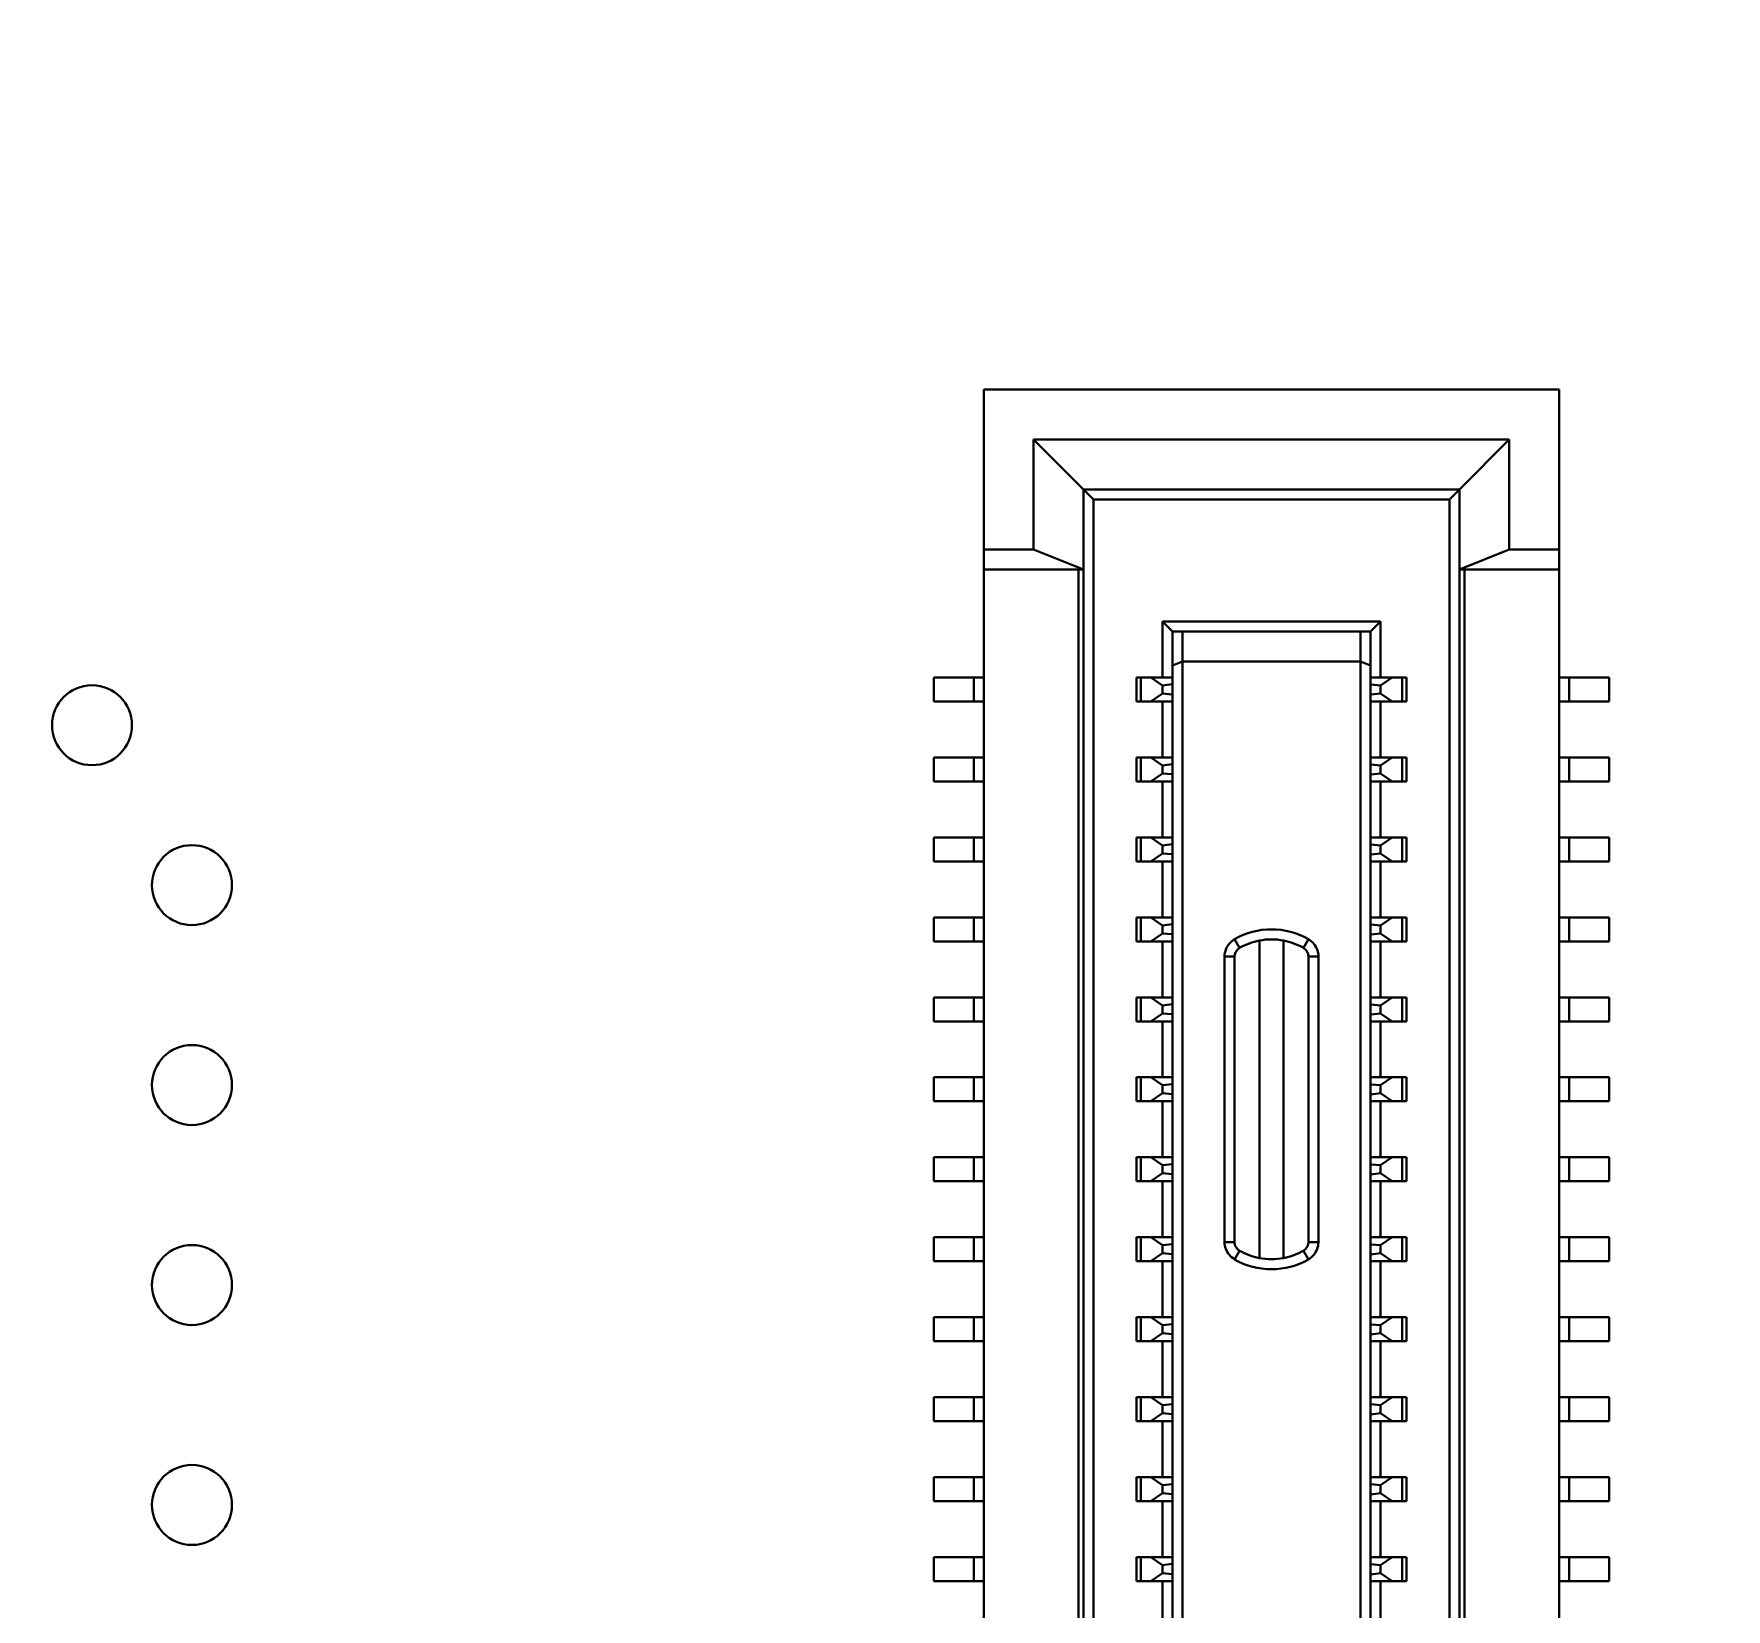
# Model space of a CAD drawing. Header units: millimetres. Extents: x 15 to 205, y 5 to 292.
# Drawn here: x 111.73 to 120.2, y 196.28 to 204.16 of the extents above; entities that cross this region are included whole.
import ezdxf

# ---------------------------------------------------------------- set-up
doc = ezdxf.new("R2010")
doc.units = ezdxf.units.MM
doc.layers.add('Geometries', color=7, linetype='Continuous')

msp = doc.modelspace()

# ---------------------------------------------------------------- linework, layer by layer
at = {"layer": 'Geometries', "linetype": 'Continuous', "lineweight": 40}
for p, q in [((116.485, 202.38), (116.485, 201.58)), ((119.365, 202.38), (116.485, 202.38)), ((119.365, 202.38), (119.365, 201.58)), ((116.735, 202.13), (116.735, 201.58)), ((119.115, 202.13), (116.735, 202.13)), ((116.735, 202.13), (116.985, 201.88)), ((119.115, 202.13), (118.865, 201.88)), ((119.115, 202.13), (119.115, 201.58)), ((116.985, 201.88), (117.035, 201.83)), ((118.865, 201.88), (116.985, 201.88)), ((116.985, 201.88), (116.985, 201.48)), ((118.815, 201.83), (118.865, 201.88)), ((118.865, 201.48), (118.865, 201.88)), ((118.815, 201.83), (117.035, 201.83)), ((117.035, 190.33), (117.035, 201.83)), ((118.815, 190.33), (118.815, 201.83)), ((116.485, 201.58), (116.485, 201.48)), ((116.735, 201.58), (116.485, 201.58)), ((116.735, 201.58), (116.985, 201.48)), ((119.115, 201.58), (118.865, 201.48)), ((119.115, 201.58), (119.365, 201.58)), ((119.365, 201.58), (119.365, 201.48)), ((116.485, 200.94), (116.485, 201.48)), ((116.96, 201.48), (116.485, 201.48)), ((116.96, 201.48), (116.96, 190.68)), ((116.96, 201.48), (116.985, 201.48)), ((116.985, 190.68), (116.985, 201.48)), ((118.865, 190.68), (118.865, 201.48)), ((118.89, 201.48), (118.865, 201.48)), ((118.89, 190.68), (118.89, 201.48)), ((119.365, 201.48), (118.89, 201.48)), ((119.365, 201.48), (119.365, 200.94)), ((117.43, 201.17), (117.38, 201.22)), ((117.38, 200.94), (117.38, 201.22)), ((118.47, 201.22), (117.38, 201.22)), ((118.42, 201.17), (118.47, 201.22)), ((118.47, 201.22), (118.47, 200.94)), ((117.43, 201.17), (117.48, 201.17)), ((117.43, 201.17), (117.43, 200.9993)), ((117.48, 201.17), (117.48, 201.02)), ((117.48, 201.17), (118.37, 201.17)), ((118.42, 201.17), (118.37, 201.17)), ((118.37, 201.17), (118.37, 201.02)), ((118.42, 201.17), (118.42, 200.9993)), ((117.43, 200.9993), (117.48, 201.02)), ((117.43, 200.94), (117.43, 200.9993)), ((117.48, 201.02), (117.48, 191.14)), ((117.48, 201.02), (118.37, 201.02)), ((118.42, 200.9993), (118.37, 201.02)), ((118.37, 191.14), (118.37, 201.02)), ((118.42, 200.9993), (118.42, 200.94)), ((116.235, 200.94), (116.435, 200.94)), ((116.235, 200.94), (116.235, 200.82)), ((116.485, 200.94), (116.435, 200.94)), ((116.435, 200.94), (116.435, 200.82)), ((116.485, 200.82), (116.485, 200.94)), ((117.25, 200.94), (117.2718, 200.94)), ((117.25, 200.94), (117.25, 200.82)), ((117.3213, 200.94), (117.2718, 200.94)), ((117.2718, 200.94), (117.2718, 200.82)), ((117.38, 200.94), (117.3213, 200.94)), ((117.38, 200.9), (117.3213, 200.94)), ((117.38, 200.86), (117.3213, 200.82)), ((117.43, 200.94), (117.38, 200.94)), ((117.4275, 200.9059), (117.38, 200.9)), ((117.38, 200.9), (117.38, 200.86)), ((117.4275, 200.8556), (117.38, 200.86)), ((117.43, 200.82), (117.43, 200.94)), ((118.42, 200.94), (118.42, 200.8202)), ((118.42, 200.94), (118.47, 200.94)), ((118.4225, 200.9045), (118.47, 200.9)), ((118.4225, 200.8541), (118.47, 200.86)), ((118.47, 200.94), (118.5287, 200.94)), ((118.47, 200.9), (118.5287, 200.94)), ((118.47, 200.9), (118.47, 200.86)), ((118.47, 200.86), (118.5287, 200.82)), ((118.5287, 200.94), (118.5782, 200.94)), ((118.6, 200.94), (118.5782, 200.94)), ((118.5782, 200.94), (118.5782, 200.82)), ((118.6, 200.82), (118.6, 200.94)), ((119.365, 200.94), (119.365, 200.82)), ((119.365, 200.94), (119.415, 200.94)), ((119.615, 200.94), (119.415, 200.94)), ((119.415, 200.94), (119.415, 200.82)), ((119.615, 200.94), (119.615, 200.82)), ((116.235, 200.82), (116.435, 200.82)), ((116.485, 200.82), (116.435, 200.82)), ((116.485, 200.54), (116.485, 200.82)), ((117.25, 200.82), (117.2718, 200.82)), ((117.3213, 200.82), (117.2718, 200.82)), ((117.3213, 200.82), (117.38, 200.82)), ((117.38, 200.54), (117.38, 200.82)), ((117.38, 200.82), (117.43, 200.82)), ((117.43, 200.54), (117.43, 200.82)), ((118.42, 200.8202), (118.42, 200.82)), ((118.47, 200.82), (118.42, 200.82)), ((118.42, 200.82), (118.42, 200.54)), ((118.5287, 200.82), (118.47, 200.82)), ((118.47, 200.82), (118.47, 200.54)), ((118.5287, 200.82), (118.5782, 200.82)), ((118.6, 200.82), (118.5782, 200.82)), ((119.365, 200.82), (119.365, 200.54)), ((119.365, 200.82), (119.415, 200.82)), ((119.615, 200.82), (119.415, 200.82)), ((116.235, 200.54), (116.435, 200.54)), ((116.235, 200.54), (116.235, 200.42)), ((116.485, 200.54), (116.435, 200.54)), ((116.435, 200.54), (116.435, 200.42)), ((116.485, 200.42), (116.485, 200.54)), ((117.25, 200.54), (117.2718, 200.54)), ((117.25, 200.54), (117.25, 200.42)), ((117.3213, 200.54), (117.2718, 200.54)), ((117.2718, 200.54), (117.2718, 200.42)), ((117.38, 200.54), (117.3213, 200.54)), ((117.38, 200.5), (117.3213, 200.54)), ((117.43, 200.54), (117.38, 200.54)), ((117.43, 200.42), (117.43, 200.54)), ((118.42, 200.54), (118.47, 200.54)), ((118.42, 200.54), (118.42, 200.4202)), ((118.47, 200.5), (118.5287, 200.54)), ((118.47, 200.54), (118.5287, 200.54)), ((118.5287, 200.54), (118.5782, 200.54)), ((118.6, 200.54), (118.5782, 200.54)), ((118.5782, 200.54), (118.5782, 200.42)), ((118.6, 200.42), (118.6, 200.54)), ((119.365, 200.54), (119.415, 200.54)), ((119.365, 200.54), (119.365, 200.42)), ((119.615, 200.54), (119.415, 200.54)), ((119.415, 200.54), (119.415, 200.42)), ((119.615, 200.54), (119.615, 200.42)), ((117.38, 200.46), (117.3213, 200.42)), ((117.4275, 200.5059), (117.38, 200.5)), ((117.38, 200.5), (117.38, 200.46)), ((117.4275, 200.4556), (117.38, 200.46)), ((118.4225, 200.5045), (118.47, 200.5)), ((118.4225, 200.4541), (118.47, 200.46)), ((118.47, 200.5), (118.47, 200.46)), ((118.47, 200.46), (118.5287, 200.42)), ((116.235, 200.42), (116.435, 200.42)), ((116.485, 200.42), (116.435, 200.42)), ((116.485, 200.14), (116.485, 200.42)), ((117.25, 200.42), (117.2718, 200.42)), ((117.3213, 200.42), (117.2718, 200.42)), ((117.3213, 200.42), (117.3286, 200.42)), ((117.3287, 200.42), (117.3286, 200.42)), ((117.3287, 200.42), (117.38, 200.42)), ((117.38, 200.14), (117.38, 200.42)), ((117.38, 200.42), (117.43, 200.42)), ((117.43, 200.14), (117.43, 200.42)), ((118.42, 200.4202), (118.42, 200.42)), ((118.47, 200.42), (118.42, 200.42)), ((118.42, 200.42), (118.42, 200.14)), ((118.47, 200.42), (118.47, 200.14)), ((118.5287, 200.42), (118.47, 200.42)), ((118.5287, 200.42), (118.5782, 200.42)), ((118.6, 200.42), (118.5782, 200.42)), ((119.365, 200.42), (119.365, 200.14)), ((119.365, 200.42), (119.415, 200.42)), ((119.615, 200.42), (119.415, 200.42)), ((116.235, 200.14), (116.235, 200.02)), ((116.235, 200.14), (116.435, 200.14)), ((116.485, 200.14), (116.435, 200.14)), ((116.435, 200.14), (116.435, 200.02)), ((116.485, 200.02), (116.485, 200.14)), ((117.25, 200.14), (117.2718, 200.14)), ((117.25, 200.14), (117.25, 200.02)), ((117.3213, 200.14), (117.2718, 200.14)), ((117.2718, 200.14), (117.2718, 200.02)), ((117.3286, 200.14), (117.3213, 200.14)), ((117.38, 200.1), (117.3213, 200.14)), ((117.3287, 200.14), (117.3286, 200.14)), ((117.38, 200.14), (117.3287, 200.14)), ((117.38, 200.14), (117.4269, 200.14)), ((117.4275, 200.1059), (117.38, 200.1)), ((117.38, 200.1), (117.38, 200.06)), ((117.43, 200.14), (117.4269, 200.14)), ((117.43, 200.02), (117.43, 200.14)), ((118.42, 200.14), (118.47, 200.14)), ((118.42, 200.14), (118.42, 200.1388)), ((118.42, 200.1388), (118.42, 200.02)), ((118.4225, 200.1045), (118.47, 200.1)), ((118.47, 200.14), (118.5287, 200.14)), ((118.47, 200.1), (118.5287, 200.14)), ((118.47, 200.1), (118.47, 200.06)), ((118.5287, 200.14), (118.5782, 200.14)), ((118.6, 200.14), (118.5782, 200.14)), ((118.5782, 200.14), (118.5782, 200.02)), ((118.6, 200.02), (118.6, 200.14)), ((119.365, 200.14), (119.415, 200.14)), ((119.365, 200.14), (119.365, 200.02)), ((119.415, 200.14), (119.415, 200.02)), ((119.615, 200.14), (119.415, 200.14)), ((119.615, 200.14), (119.615, 200.02)), ((116.235, 200.02), (116.435, 200.02)), ((116.485, 200.02), (116.435, 200.02)), ((116.485, 199.74), (116.485, 200.02)), ((117.25, 200.02), (117.2718, 200.02)), ((117.3213, 200.02), (117.2718, 200.02)), ((117.38, 200.06), (117.3213, 200.02)), ((117.3213, 200.02), (117.38, 200.02)), ((117.4275, 200.0556), (117.38, 200.06)), ((117.38, 199.74), (117.38, 200.02)), ((117.38, 200.02), (117.43, 200.02)), ((117.43, 199.74), (117.43, 200.02)), ((118.42, 200.02), (118.42, 199.74)), ((118.47, 200.02), (118.42, 200.02)), ((118.4225, 200.0541), (118.47, 200.06)), ((118.47, 200.06), (118.5287, 200.02)), ((118.5287, 200.02), (118.47, 200.02)), ((118.47, 200.02), (118.47, 199.74)), ((118.5287, 200.02), (118.5782, 200.02)), ((118.6, 200.02), (118.5782, 200.02)), ((119.365, 200.02), (119.415, 200.02)), ((119.365, 200.02), (119.365, 199.74)), ((119.615, 200.02), (119.415, 200.02)), ((116.235, 199.74), (116.435, 199.74)), ((116.235, 199.74), (116.235, 199.62)), ((116.485, 199.74), (116.435, 199.74)), ((116.435, 199.74), (116.435, 199.62)), ((116.485, 199.62), (116.485, 199.74)), ((117.25, 199.74), (117.2718, 199.74)), ((117.25, 199.74), (117.25, 199.62)), ((117.3213, 199.74), (117.2718, 199.74)), ((117.2718, 199.74), (117.2718, 199.62)), ((117.38, 199.74), (117.3213, 199.74)), ((117.38, 199.7), (117.3213, 199.74)), ((117.43, 199.74), (117.38, 199.74)), ((117.4275, 199.7059), (117.38, 199.7)), ((117.38, 199.7), (117.38, 199.66)), ((117.43, 199.62), (117.43, 199.74)), ((118.42, 199.74), (118.42, 199.6202)), ((118.42, 199.74), (118.47, 199.74)), ((118.4225, 199.7045), (118.47, 199.7)), ((118.47, 199.74), (118.5287, 199.74)), ((118.47, 199.7), (118.5287, 199.74)), ((118.47, 199.7), (118.47, 199.66)), ((118.5287, 199.74), (118.5782, 199.74)), ((118.6, 199.74), (118.5782, 199.74)), ((118.5782, 199.74), (118.5782, 199.62)), ((118.6, 199.62), (118.6, 199.74)), ((119.365, 199.74), (119.415, 199.74)), ((119.365, 199.74), (119.365, 199.62)), ((119.615, 199.74), (119.415, 199.74)), ((119.415, 199.74), (119.415, 199.62)), ((119.615, 199.74), (119.615, 199.62)), ((116.235, 199.62), (116.435, 199.62)), ((116.485, 199.62), (116.435, 199.62)), ((116.485, 199.34), (116.485, 199.62)), ((117.25, 199.62), (117.2718, 199.62)), ((117.3213, 199.62), (117.2718, 199.62)), ((117.38, 199.66), (117.3213, 199.62)), ((117.3213, 199.62), (117.3286, 199.62)), ((117.3287, 199.62), (117.3286, 199.62)), ((117.3287, 199.62), (117.38, 199.62)), ((117.4275, 199.6556), (117.38, 199.66)), ((117.38, 199.34), (117.38, 199.62)), ((117.38, 199.62), (117.43, 199.62)), ((117.43, 199.34), (117.43, 199.62)), ((117.765, 199.5871), (117.74, 199.6304)), ((117.865, 199.6243), (117.865, 198.0357)), ((117.985, 198.0357), (117.985, 199.6243)), ((118.11, 199.6304), (118.085, 199.5871)), ((118.42, 199.6202), (118.42, 199.62)), ((118.47, 199.62), (118.42, 199.62)), ((118.42, 199.62), (118.42, 199.34)), ((118.4225, 199.6541), (118.47, 199.66)), ((118.47, 199.66), (118.5287, 199.62)), ((118.5287, 199.62), (118.47, 199.62)), ((118.47, 199.62), (118.47, 199.34)), ((118.5287, 199.62), (118.5782, 199.62)), ((118.6, 199.62), (118.5782, 199.62)), ((119.365, 199.62), (119.365, 199.34)), ((119.365, 199.62), (119.415, 199.62)), ((119.615, 199.62), (119.415, 199.62)), ((117.74, 199.5438), (117.69, 199.5438)), ((117.69, 199.5438), (117.69, 198.1162)), ((117.74, 198.1162), (117.74, 199.5438)), ((118.16, 199.5438), (118.11, 199.5438)), ((118.11, 199.5438), (118.11, 198.1162)), ((118.16, 198.1162), (118.16, 199.5438)), ((116.235, 199.34), (116.435, 199.34)), ((116.235, 199.34), (116.235, 199.22)), ((116.485, 199.34), (116.435, 199.34)), ((116.435, 199.34), (116.435, 199.22)), ((116.485, 199.22), (116.485, 199.34)), ((117.25, 199.34), (117.25, 199.22)), ((117.25, 199.34), (117.2718, 199.34)), ((117.3213, 199.34), (117.2718, 199.34)), ((117.2718, 199.34), (117.2718, 199.22)), ((117.38, 199.34), (117.3213, 199.34)), ((117.38, 199.3), (117.3213, 199.34)), ((117.43, 199.34), (117.38, 199.34)), ((117.43, 199.22), (117.43, 199.34)), ((118.42, 199.34), (118.47, 199.34)), ((118.42, 199.34), (118.42, 199.2202)), ((118.47, 199.34), (118.5287, 199.34)), ((118.47, 199.3), (118.5287, 199.34)), ((118.5287, 199.34), (118.5782, 199.34)), ((118.6, 199.34), (118.5782, 199.34)), ((118.5782, 199.34), (118.5782, 199.22)), ((118.6, 199.22), (118.6, 199.34)), ((119.365, 199.34), (119.415, 199.34)), ((119.365, 199.34), (119.365, 199.22)), ((119.615, 199.34), (119.415, 199.34)), ((119.415, 199.34), (119.415, 199.22)), ((119.615, 199.34), (119.615, 199.22)), ((117.38, 199.26), (117.3213, 199.22)), ((117.4275, 199.3059), (117.38, 199.3)), ((117.38, 199.3), (117.38, 199.26)), ((117.4275, 199.2556), (117.38, 199.26)), ((118.4225, 199.3045), (118.47, 199.3)), ((118.4225, 199.2541), (118.47, 199.26)), ((118.47, 199.3), (118.47, 199.26)), ((118.47, 199.26), (118.5287, 199.22)), ((116.235, 199.22), (116.435, 199.22)), ((116.485, 199.22), (116.435, 199.22)), ((116.485, 198.94), (116.485, 199.22)), ((117.25, 199.22), (117.2718, 199.22)), ((117.3213, 199.22), (117.2718, 199.22)), ((117.3213, 199.22), (117.38, 199.22)), ((117.38, 198.94), (117.38, 199.22)), ((117.38, 199.22), (117.43, 199.22)), ((117.43, 198.94), (117.43, 199.22)), ((118.42, 199.2202), (118.42, 199.22)), ((118.47, 199.22), (118.42, 199.22)), ((118.42, 199.22), (118.42, 198.94)), ((118.5287, 199.22), (118.47, 199.22)), ((118.47, 199.22), (118.47, 198.94)), ((118.5287, 199.22), (118.5782, 199.22)), ((118.6, 199.22), (118.5782, 199.22)), ((119.365, 199.22), (119.415, 199.22)), ((119.365, 199.22), (119.365, 198.94)), ((119.615, 199.22), (119.415, 199.22)), ((116.235, 198.94), (116.435, 198.94)), ((116.235, 198.94), (116.235, 198.82)), ((116.485, 198.94), (116.435, 198.94)), ((116.435, 198.94), (116.435, 198.82)), ((116.485, 198.82), (116.485, 198.94)), ((117.25, 198.94), (117.2718, 198.94)), ((117.25, 198.94), (117.25, 198.82)), ((117.3213, 198.94), (117.2718, 198.94)), ((117.2718, 198.94), (117.2718, 198.82)), ((117.38, 198.9), (117.3213, 198.94)), ((117.38, 198.94), (117.3213, 198.94)), ((117.43, 198.94), (117.38, 198.94)), ((117.43, 198.82), (117.43, 198.94)), ((118.42, 198.94), (118.47, 198.94)), ((118.42, 198.94), (118.42, 198.9388)), ((118.42, 198.9388), (118.42, 198.82)), ((118.47, 198.94), (118.5287, 198.94)), ((118.47, 198.9), (118.5287, 198.94)), ((118.5287, 198.94), (118.5782, 198.94)), ((118.6, 198.94), (118.5782, 198.94)), ((118.5782, 198.94), (118.5782, 198.82)), ((118.6, 198.82), (118.6, 198.94)), ((119.365, 198.94), (119.365, 198.82)), ((119.365, 198.94), (119.415, 198.94)), ((119.615, 198.94), (119.415, 198.94)), ((119.415, 198.94), (119.415, 198.82)), ((119.615, 198.94), (119.615, 198.82)), ((117.38, 198.86), (117.3213, 198.82)), ((117.4275, 198.9059), (117.38, 198.9)), ((117.38, 198.9), (117.38, 198.86)), ((117.4275, 198.8556), (117.38, 198.86)), ((118.4225, 198.9045), (118.47, 198.9)), ((118.4225, 198.8541), (118.47, 198.86)), ((118.47, 198.9), (118.47, 198.86)), ((118.47, 198.86), (118.5287, 198.82)), ((116.235, 198.82), (116.435, 198.82)), ((116.485, 198.82), (116.435, 198.82)), ((116.485, 198.54), (116.485, 198.82)), ((117.25, 198.82), (117.2718, 198.82)), ((117.3213, 198.82), (117.2718, 198.82)), ((117.3213, 198.82), (117.38, 198.82)), ((117.38, 198.54), (117.38, 198.82)), ((117.38, 198.82), (117.43, 198.82)), ((117.43, 198.54), (117.43, 198.82)), ((118.47, 198.82), (118.42, 198.82)), ((118.42, 198.82), (118.42, 198.54)), ((118.5287, 198.82), (118.47, 198.82)), ((118.47, 198.82), (118.47, 198.54)), ((118.5287, 198.82), (118.5782, 198.82)), ((118.6, 198.82), (118.5782, 198.82)), ((119.365, 198.82), (119.415, 198.82)), ((119.365, 198.82), (119.365, 198.54)), ((119.615, 198.82), (119.415, 198.82)), ((116.235, 198.54), (116.235, 198.42)), ((116.235, 198.54), (116.435, 198.54)), ((116.485, 198.54), (116.435, 198.54)), ((116.435, 198.54), (116.435, 198.42)), ((116.485, 198.42), (116.485, 198.54)), ((117.25, 198.54), (117.2718, 198.54)), ((117.25, 198.54), (117.25, 198.42)), ((117.3213, 198.54), (117.2718, 198.54)), ((117.2718, 198.54), (117.2718, 198.42)), ((117.38, 198.5), (117.3213, 198.54)), ((117.38, 198.54), (117.3213, 198.54)), ((117.43, 198.54), (117.38, 198.54)), ((117.4275, 198.5059), (117.38, 198.5)), ((117.38, 198.5), (117.38, 198.46)), ((117.43, 198.42), (117.43, 198.54)), ((118.42, 198.54), (118.47, 198.54)), ((118.42, 198.54), (118.42, 198.5388)), ((118.42, 198.5388), (118.42, 198.42)), ((118.4225, 198.5045), (118.47, 198.5)), ((118.47, 198.54), (118.5287, 198.54)), ((118.47, 198.5), (118.5287, 198.54)), ((118.47, 198.5), (118.47, 198.46)), ((118.5287, 198.54), (118.5782, 198.54)), ((118.6, 198.54), (118.5782, 198.54)), ((118.5782, 198.54), (118.5782, 198.42)), ((118.6, 198.42), (118.6, 198.54)), ((119.365, 198.54), (119.415, 198.54)), ((119.365, 198.54), (119.365, 198.42)), ((119.415, 198.54), (119.415, 198.42)), ((119.615, 198.54), (119.415, 198.54)), ((119.615, 198.54), (119.615, 198.42)), ((116.235, 198.42), (116.435, 198.42)), ((116.485, 198.42), (116.435, 198.42)), ((116.485, 198.14), (116.485, 198.42)), ((117.25, 198.42), (117.2718, 198.42)), ((117.3213, 198.42), (117.2718, 198.42)), ((117.38, 198.46), (117.3213, 198.42)), ((117.3213, 198.42), (117.38, 198.42)), ((117.4275, 198.4556), (117.38, 198.46)), ((117.38, 198.14), (117.38, 198.42)), ((117.38, 198.42), (117.43, 198.42)), ((117.43, 198.14), (117.43, 198.42)), ((118.47, 198.42), (118.42, 198.42)), ((118.42, 198.42), (118.42, 198.14)), ((118.4225, 198.4541), (118.47, 198.46)), ((118.47, 198.46), (118.5287, 198.42)), ((118.5287, 198.42), (118.47, 198.42)), ((118.47, 198.42), (118.47, 198.14)), ((118.5287, 198.42), (118.5782, 198.42)), ((118.6, 198.42), (118.5782, 198.42)), ((119.365, 198.42), (119.415, 198.42)), ((119.365, 198.42), (119.365, 198.14)), ((119.615, 198.42), (119.415, 198.42)), ((116.235, 198.14), (116.435, 198.14)), ((116.235, 198.14), (116.235, 198.02)), ((116.485, 198.14), (116.435, 198.14)), ((116.435, 198.14), (116.435, 198.02)), ((116.485, 198.02), (116.485, 198.14)), ((117.25, 198.14), (117.2718, 198.14)), ((117.25, 198.14), (117.25, 198.02)), ((117.3213, 198.14), (117.2718, 198.14)), ((117.2718, 198.14), (117.2718, 198.02)), ((117.38, 198.14), (117.3213, 198.14)), ((117.38, 198.1), (117.3213, 198.14)), ((117.43, 198.14), (117.38, 198.14)), ((117.4275, 198.1059), (117.38, 198.1)), ((117.38, 198.1), (117.38, 198.06)), ((117.43, 198.02), (117.43, 198.14)), ((117.69, 198.1162), (117.74, 198.1162)), ((117.765, 198.0729), (117.74, 198.0296)), ((118.11, 198.0296), (118.085, 198.0729)), ((118.11, 198.1162), (118.16, 198.1162)), ((118.42, 198.14), (118.47, 198.14)), ((118.42, 198.14), (118.42, 198.0202)), ((118.4225, 198.1045), (118.47, 198.1)), ((118.47, 198.14), (118.5287, 198.14)), ((118.47, 198.1), (118.5287, 198.14)), ((118.47, 198.1), (118.47, 198.06)), ((118.5287, 198.14), (118.5782, 198.14)), ((118.6, 198.14), (118.5782, 198.14)), ((118.5782, 198.14), (118.5782, 198.02)), ((118.6, 198.02), (118.6, 198.14)), ((119.365, 198.14), (119.415, 198.14)), ((119.365, 198.14), (119.365, 198.02)), ((119.615, 198.14), (119.415, 198.14)), ((119.415, 198.14), (119.415, 198.02)), ((119.615, 198.14), (119.615, 198.02)), ((116.235, 198.02), (116.435, 198.02)), ((116.485, 198.02), (116.435, 198.02)), ((116.485, 197.74), (116.485, 198.02)), ((117.25, 198.02), (117.2718, 198.02)), ((117.3213, 198.02), (117.2718, 198.02)), ((117.38, 198.06), (117.3213, 198.02)), ((117.3213, 198.02), (117.38, 198.02)), ((117.4275, 198.0556), (117.38, 198.06)), ((117.38, 197.74), (117.38, 198.02)), ((117.38, 198.02), (117.43, 198.02)), ((117.43, 197.74), (117.43, 198.02)), ((118.42, 198.0202), (118.42, 198.02)), ((118.47, 198.02), (118.42, 198.02)), ((118.42, 198.02), (118.42, 197.74)), ((118.4225, 198.0541), (118.47, 198.06)), ((118.47, 198.06), (118.5287, 198.02)), ((118.5287, 198.02), (118.47, 198.02)), ((118.47, 198.02), (118.47, 197.74)), ((118.5287, 198.02), (118.5782, 198.02)), ((118.6, 198.02), (118.5782, 198.02)), ((119.365, 198.02), (119.415, 198.02)), ((119.365, 198.02), (119.365, 197.74)), ((119.615, 198.02), (119.415, 198.02)), ((116.235, 197.74), (116.435, 197.74)), ((116.235, 197.74), (116.235, 197.62)), ((116.485, 197.74), (116.435, 197.74)), ((116.435, 197.74), (116.435, 197.62)), ((116.485, 197.62), (116.485, 197.74)), ((117.25, 197.74), (117.2718, 197.74)), ((117.25, 197.74), (117.25, 197.62)), ((117.2718, 197.74), (117.2718, 197.62)), ((117.3213, 197.74), (117.2718, 197.74)), ((117.38, 197.74), (117.3213, 197.74)), ((117.38, 197.7), (117.3213, 197.74)), ((117.43, 197.74), (117.38, 197.74)), ((117.43, 197.62), (117.43, 197.74)), ((118.42, 197.74), (118.42, 197.7395)), ((118.42, 197.74), (118.47, 197.74)), ((118.42, 197.7395), (118.42, 197.62)), ((118.47, 197.7), (118.5287, 197.74)), ((118.47, 197.74), (118.5287, 197.74)), ((118.5287, 197.74), (118.5782, 197.74)), ((118.6, 197.74), (118.5782, 197.74)), ((118.5782, 197.74), (118.5782, 197.62)), ((118.6, 197.62), (118.6, 197.74)), ((119.365, 197.74), (119.415, 197.74)), ((119.365, 197.74), (119.365, 197.62)), ((119.615, 197.74), (119.415, 197.74)), ((119.415, 197.74), (119.415, 197.62)), ((119.615, 197.74), (119.615, 197.62)), ((117.38, 197.66), (117.3213, 197.62)), ((117.4275, 197.7059), (117.38, 197.7)), ((117.38, 197.7), (117.38, 197.66)), ((117.4275, 197.6556), (117.38, 197.66)), ((118.4225, 197.7045), (118.47, 197.7)), ((118.4225, 197.6541), (118.47, 197.66)), ((118.47, 197.7), (118.47, 197.66)), ((118.47, 197.66), (118.5287, 197.62)), ((116.235, 197.62), (116.435, 197.62)), ((116.485, 197.62), (116.435, 197.62)), ((116.485, 197.34), (116.485, 197.62)), ((117.25, 197.62), (117.2718, 197.62)), ((117.3213, 197.62), (117.2718, 197.62)), ((117.3213, 197.62), (117.38, 197.62)), ((117.38, 197.34), (117.38, 197.62)), ((117.38, 197.62), (117.43, 197.62)), ((117.43, 197.34), (117.43, 197.62)), ((118.47, 197.62), (118.42, 197.62)), ((118.42, 197.62), (118.42, 197.34)), ((118.47, 197.62), (118.47, 197.34)), ((118.5287, 197.62), (118.47, 197.62)), ((118.5287, 197.62), (118.5782, 197.62)), ((118.6, 197.62), (118.5782, 197.62)), ((119.365, 197.62), (119.415, 197.62)), ((119.365, 197.62), (119.365, 197.34)), ((119.615, 197.62), (119.415, 197.62)), ((116.235, 197.34), (116.435, 197.34)), ((116.235, 197.34), (116.235, 197.22)), ((116.485, 197.34), (116.435, 197.34)), ((116.435, 197.34), (116.435, 197.22)), ((116.485, 197.22), (116.485, 197.34)), ((117.25, 197.34), (117.25, 197.22)), ((117.25, 197.34), (117.2718, 197.34)), ((117.3213, 197.34), (117.2718, 197.34)), ((117.2718, 197.34), (117.2718, 197.22)), ((117.38, 197.3), (117.3213, 197.34)), ((117.38, 197.34), (117.3213, 197.34)), ((117.43, 197.34), (117.38, 197.34)), ((117.4275, 197.3059), (117.38, 197.3)), ((117.43, 197.22), (117.43, 197.34)), ((118.42, 197.34), (118.42, 197.2202)), ((118.42, 197.34), (118.47, 197.34)), ((118.4225, 197.3045), (118.47, 197.3)), ((118.47, 197.34), (118.5287, 197.34)), ((118.47, 197.3), (118.5287, 197.34)), ((118.5287, 197.34), (118.5782, 197.34)), ((118.6, 197.34), (118.5782, 197.34)), ((118.5782, 197.34), (118.5782, 197.22)), ((118.6, 197.22), (118.6, 197.34)), ((119.365, 197.34), (119.415, 197.34)), ((119.365, 197.34), (119.365, 197.22)), ((119.415, 197.34), (119.415, 197.22)), ((119.615, 197.34), (119.415, 197.34)), ((119.615, 197.34), (119.615, 197.22)), ((116.235, 197.22), (116.435, 197.22)), ((116.485, 197.22), (116.435, 197.22)), ((116.485, 196.94), (116.485, 197.22)), ((117.25, 197.22), (117.2718, 197.22)), ((117.3213, 197.22), (117.2718, 197.22)), ((117.38, 197.26), (117.3213, 197.22)), ((117.3213, 197.22), (117.38, 197.22)), ((117.38, 197.3), (117.38, 197.26)), ((117.4275, 197.2556), (117.38, 197.26)), ((117.38, 196.94), (117.38, 197.22)), ((117.38, 197.22), (117.43, 197.22)), ((117.43, 196.94), (117.43, 197.22)), ((118.42, 197.2202), (118.42, 197.22)), ((118.47, 197.22), (118.42, 197.22)), ((118.42, 197.22), (118.42, 196.94)), ((118.4225, 197.2541), (118.47, 197.26)), ((118.47, 197.3), (118.47, 197.26)), ((118.47, 197.26), (118.5287, 197.22)), ((118.5287, 197.22), (118.47, 197.22)), ((118.47, 197.22), (118.47, 196.94)), ((118.5287, 197.22), (118.5782, 197.22)), ((118.6, 197.22), (118.5782, 197.22)), ((119.365, 197.22), (119.415, 197.22)), ((119.365, 197.22), (119.365, 196.94)), ((119.615, 197.22), (119.415, 197.22)), ((116.235, 196.94), (116.235, 196.82)), ((116.235, 196.94), (116.435, 196.94)), ((116.485, 196.94), (116.435, 196.94)), ((116.435, 196.94), (116.435, 196.82)), ((116.485, 196.82), (116.485, 196.94)), ((117.25, 196.94), (117.2718, 196.94)), ((117.25, 196.94), (117.25, 196.82)), ((117.3213, 196.94), (117.2718, 196.94)), ((117.2718, 196.94), (117.2718, 196.82)), ((117.38, 196.94), (117.3213, 196.94)), ((117.38, 196.9), (117.3213, 196.94)), ((117.43, 196.94), (117.38, 196.94)), ((117.4275, 196.9059), (117.38, 196.9)), ((117.38, 196.9), (117.38, 196.86)), ((117.43, 196.82), (117.43, 196.94)), ((118.42, 196.94), (118.42, 196.9395)), ((118.42, 196.94), (118.47, 196.94)), ((118.42, 196.9395), (118.42, 196.82)), ((118.4225, 196.9045), (118.47, 196.9)), ((118.47, 196.9), (118.5287, 196.94)), ((118.47, 196.94), (118.5287, 196.94)), ((118.47, 196.9), (118.47, 196.86)), ((118.5287, 196.94), (118.5782, 196.94)), ((118.5782, 196.94), (118.5782, 196.82)), ((118.6, 196.94), (118.5782, 196.94)), ((118.6, 196.82), (118.6, 196.94)), ((119.365, 196.94), (119.415, 196.94)), ((119.365, 196.94), (119.365, 196.82)), ((119.615, 196.94), (119.415, 196.94)), ((119.415, 196.94), (119.415, 196.82)), ((119.615, 196.94), (119.615, 196.82)), ((116.235, 196.82), (116.435, 196.82)), ((116.485, 196.82), (116.435, 196.82)), ((116.485, 196.54), (116.485, 196.82)), ((117.25, 196.82), (117.2718, 196.82)), ((117.3213, 196.82), (117.2718, 196.82)), ((117.38, 196.86), (117.3213, 196.82)), ((117.3213, 196.82), (117.38, 196.82)), ((117.4275, 196.8556), (117.38, 196.86)), ((117.38, 196.54), (117.38, 196.82)), ((117.38, 196.82), (117.43, 196.82)), ((117.43, 196.54), (117.43, 196.82)), ((118.47, 196.82), (118.42, 196.82)), ((118.42, 196.82), (118.42, 196.54)), ((118.4225, 196.8541), (118.47, 196.86)), ((118.47, 196.86), (118.5287, 196.82)), ((118.5287, 196.82), (118.47, 196.82)), ((118.47, 196.82), (118.47, 196.54)), ((118.5287, 196.82), (118.5782, 196.82)), ((118.6, 196.82), (118.5782, 196.82)), ((119.365, 196.82), (119.415, 196.82)), ((119.365, 196.82), (119.365, 196.54)), ((119.615, 196.82), (119.415, 196.82)), ((116.235, 196.54), (116.435, 196.54)), ((116.235, 196.54), (116.235, 196.42)), ((116.485, 196.54), (116.435, 196.54)), ((116.435, 196.54), (116.435, 196.42)), ((116.485, 196.42), (116.485, 196.54)), ((117.25, 196.54), (117.2718, 196.54)), ((117.25, 196.54), (117.25, 196.42)), ((117.3213, 196.54), (117.2718, 196.54)), ((117.2718, 196.54), (117.2718, 196.42)), ((117.38, 196.54), (117.3213, 196.54)), ((117.38, 196.5), (117.3213, 196.54)), ((117.38, 196.46), (117.3213, 196.42)), ((117.43, 196.54), (117.38, 196.54)), ((117.4275, 196.5059), (117.38, 196.5)), ((117.38, 196.5), (117.38, 196.46)), ((117.4275, 196.4556), (117.38, 196.46)), ((117.43, 196.42), (117.43, 196.54)), ((118.42, 196.54), (118.42, 196.5395)), ((118.42, 196.54), (118.47, 196.54)), ((118.42, 196.5395), (118.42, 196.42)), ((118.4225, 196.5045), (118.47, 196.5)), ((118.4225, 196.4541), (118.47, 196.46)), ((118.47, 196.54), (118.5287, 196.54)), ((118.47, 196.5), (118.5287, 196.54)), ((118.47, 196.5), (118.47, 196.46)), ((118.47, 196.46), (118.5287, 196.42)), ((118.5287, 196.54), (118.5782, 196.54)), ((118.6, 196.54), (118.5782, 196.54)), ((118.5782, 196.54), (118.5782, 196.42)), ((118.6, 196.42), (118.6, 196.54)), ((119.365, 196.54), (119.365, 196.42)), ((119.365, 196.54), (119.415, 196.54)), ((119.415, 196.54), (119.415, 196.42)), ((119.615, 196.54), (119.415, 196.54)), ((119.615, 196.54), (119.615, 196.42)), ((116.235, 196.42), (116.435, 196.42)), ((116.485, 196.42), (116.435, 196.42)), ((116.485, 196.14), (116.485, 196.42)), ((117.25, 196.42), (117.2718, 196.42)), ((117.3213, 196.42), (117.2718, 196.42)), ((117.3213, 196.42), (117.38, 196.42)), ((117.38, 196.14), (117.38, 196.42)), ((117.38, 196.42), (117.43, 196.42)), ((117.43, 196.14), (117.43, 196.42)), ((118.47, 196.42), (118.42, 196.42)), ((118.42, 196.42), (118.42, 196.14)), ((118.5287, 196.42), (118.47, 196.42)), ((118.47, 196.42), (118.47, 196.14)), ((118.5287, 196.42), (118.5782, 196.42)), ((118.6, 196.42), (118.5782, 196.42)), ((119.365, 196.42), (119.415, 196.42)), ((119.365, 196.42), (119.365, 196.14)), ((119.615, 196.42), (119.415, 196.42))]:
    msp.add_line(p, q, dxfattribs=at)
at = {"layer": 'Geometries', "linetype": 'Continuous', "lineweight": 40, "flags": 128}
for points in [[(117.74, 199.6304), (117.7327, 199.6258), (117.7258, 199.6205), (117.7193, 199.6144), (117.7133, 199.6077), (117.7084, 199.6012), (117.704, 199.5943), (117.7002, 199.5869), (117.6969, 199.5792), (117.6941, 199.5708), (117.692, 199.5621), (117.6907, 199.553), (117.6901, 199.5438)], [(118.16, 199.5438), (118.1596, 199.5526), (118.1584, 199.5613), (118.1564, 199.5701), (118.1535, 199.5787), (118.1503, 199.5862), (118.1465, 199.5934), (118.142, 199.6004), (118.137, 199.6071), (118.1311, 199.6136), (118.1246, 199.6197), (118.1175, 199.6253), (118.11, 199.6304)], [(117.765, 199.5871), (117.7597, 199.5835), (117.7549, 199.5792), (117.751, 199.5749), (117.7477, 199.5701), (117.7448, 199.565), (117.7427, 199.5596), (117.7411, 199.5541), (117.7402, 199.5483), (117.74, 199.5438)], [(118.11, 199.5438), (118.1098, 199.5479), (118.1093, 199.552), (118.1084, 199.5561), (118.1072, 199.5602), (118.1056, 199.564), (118.1038, 199.5677), (118.1016, 199.5713), (118.0991, 199.5747), (118.0961, 199.5782), (118.0927, 199.5814), (118.089, 199.5844), (118.085, 199.5871)], [(117.69, 198.1162), (117.6904, 198.1074), (117.6916, 198.0988), (117.6936, 198.09), (117.6965, 198.0814), (117.6997, 198.0739), (117.7035, 198.0667), (117.708, 198.0596), (117.713, 198.053), (117.7189, 198.0464), (117.7254, 198.0403), (117.7325, 198.0347), (117.74, 198.0296)], [(117.74, 198.1162), (117.7404, 198.1099), (117.7416, 198.1038), (117.7435, 198.098), (117.7461, 198.0925), (117.7493, 198.0875), (117.7528, 198.0831), (117.7567, 198.0792), (117.7607, 198.0758), (117.7649, 198.073)], [(118.085, 198.0729), (118.0903, 198.0766), (118.0951, 198.0808), (118.099, 198.0852), (118.1023, 198.0899), (118.1052, 198.095), (118.1073, 198.1004), (118.1089, 198.106), (118.1098, 198.1117), (118.11, 198.1162)], [(118.11, 198.0296), (118.1173, 198.0343), (118.1242, 198.0396), (118.1307, 198.0457), (118.1367, 198.0523), (118.1416, 198.0588), (118.146, 198.0657), (118.1498, 198.0731), (118.1531, 198.0808), (118.1559, 198.0893), (118.158, 198.0979), (118.1593, 198.107), (118.1599, 198.1162)]]:
    msp.add_lwpolyline(points, dxfattribs=at)
at = {"layer": 'Geometries', "linetype": 'Continuous', "lineweight": 40}
for centre, radius in [((110, 199.295), 60), ((109.9416, 199.3105), 50.2), ((112.0231, 200.7012), 0.2), ((112.5231, 199.9012), 0.2), ((112.5231, 198.9012), 0.2), ((112.5231, 197.9012), 0.2), ((112.5231, 196.8012), 0.2)]:
    msp.add_circle(centre, radius, dxfattribs=at)
for centre, radius, start, end in [((109.9416, 199.3105), 50, 309.6552, 230.14921), ((117.925, 199.31), 0.37, 60, 120), ((117.925, 199.31), 0.32, 100.80692, 120), ((117.925, 199.31), 0.32, 79.19308, 100.80692), ((117.925, 199.31), 0.32, 60, 79.19308), ((117.925, 198.35), 0.32, 240, 259.19308), ((117.925, 198.35), 0.32, 280.80692, 300), ((117.925, 198.35), 0.37, 240, 300), ((117.925, 198.35), 0.32, 259.19308, 280.80692)]:
    msp.add_arc(centre, radius, start, end, dxfattribs=at)

doc.saveas('drawing.dxf')
